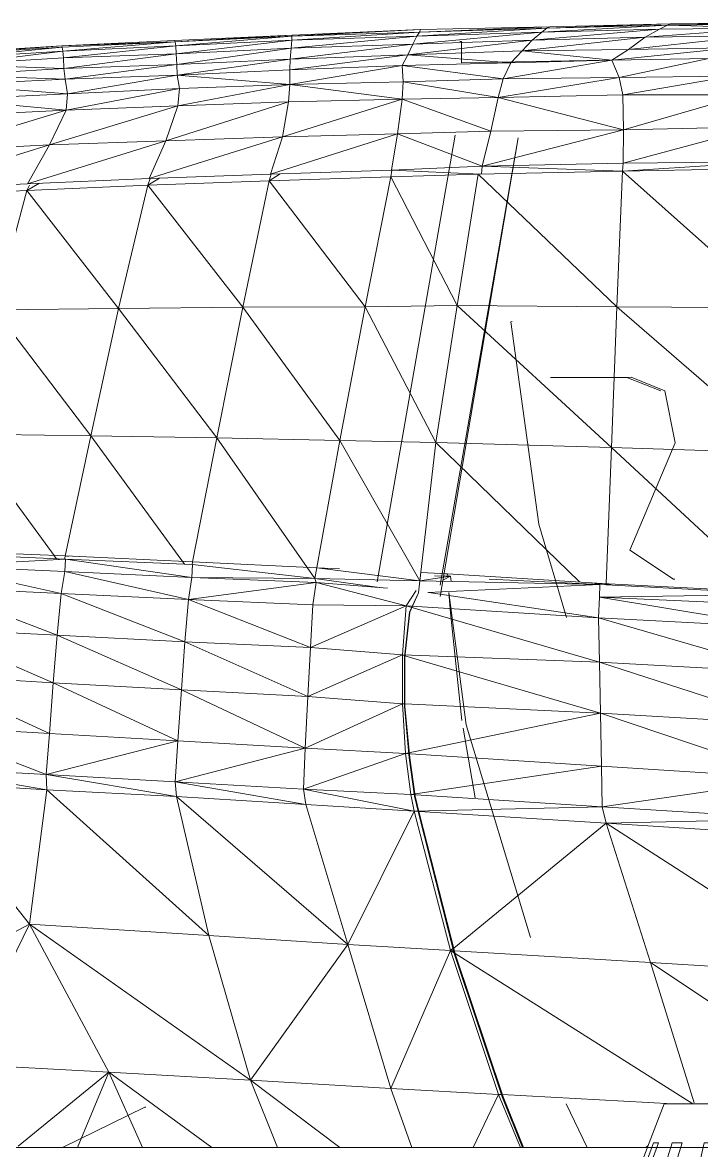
# Model space of a CAD drawing. Header units: inches. Extents: x -4169 to 1833, y -300 to 585.
# Drawn here: x -2032.11 to -2012.65, y -0.09 to 32.22 of the extents above; entities that cross this region are included whole.
import ezdxf

# ---------------------------------------------------------------- set-up
doc = ezdxf.new("R2010")
doc.units = ezdxf.units.IN
doc.header["$MEASUREMENT"] = 0
doc.linetypes.add('Aligning Line 1_8_', pattern=[0.25, 0.125, -0.125])
doc.linetypes.add('Grid Line 1_2_', pattern=[0.875, 0.5, -0.125, 0.125, -0.125])
for name, color, linetype, lineweight in [('0-1', 7, 'Continuous', 5), ('0-4', 7, 'Continuous', 9), ('A-FLOR-LEVL-1', 51, 'Grid Line 1_2_', 9), ('A-GENM', 5, 'Continuous', 9), ('C-TOPO', 7, 'Continuous', 9), ('G-ANNO-SYMB', 111, 'Aligning Line 1_8_', 9), ('G-ANNO-SYMB-2', 147, 'Aligning Line 1_8_', 9), ('M-EQPM', 50, 'Continuous', 9)]:
    doc.layers.add(name, color=color, linetype=linetype, lineweight=lineweight)

# ---------------------------------------------------------------- blocks, each defined once
blk = doc.blocks.new('CTR - 2nd Phase_rvt-1-BUILDING SECTION - NORTH_SOUTH THRU PARKING RAMP - LOOKING WEST')
at = {"layer": 'A-FLOR-LEVL-1'}
blk.add_line((-4168.714, 0), (-1814.206, 0), dxfattribs=at)
blk = doc.blocks.new('Land_Rover_Evoque_-_SUV_Car_Vehicle_Automobile_13067 - Land Rover EVOQUE_dwg-1230547-BUILDING SECTION - NORTH_SOUTH THRU PARKING RAMP - LOOKING WEST')
at = {"layer": 'A-GENM'}
for p, q in [((-2020.707, 32.021), (-2024.39, 31.827)), ((-2020.707, 32.021), (-2024.385, 31.864)), ((-2017.083, 32.063), (-2020.812, 31.831)), ((-2017.083, 32.063), (-2020.732, 31.945)), ((-2020.707, 32.021), (-2020.732, 31.945)), ((-2017.001, 32.101), (-2020.707, 32.021)), ((-2017.001, 32.101), (-2020.691, 31.947)), ((-2013.851, 32.029), (-2017.502, 31.72)), ((-2013.627, 32.143), (-2017.231, 31.949)), ((-2017.083, 32.063), (-2017.231, 31.949)), ((-2013.851, 32.029), (-2017.231, 31.949)), ((-2013.545, 32.181), (-2017.083, 32.063)), ((-2013.627, 32.143), (-2017.083, 32.063)), ((-2017.001, 32.101), (-2017.083, 32.063)), ((-2013.545, 32.181), (-2017.001, 32.101)), ((-2010.617, 32.069), (-2014.267, 31.799)), ((-2013.851, 32.029), (-2014.267, 31.799)), ((-2013.627, 32.143), (-2013.851, 32.029)), ((-2010.617, 32.069), (-2013.851, 32.029)), ((-2010.335, 32.184), (-2013.627, 32.143)), ((-2013.545, 32.181), (-2013.627, 32.143)), ((-2013.627, 32.143), (-2010.617, 32.069)), ((-2010.234, 32.221), (-2013.545, 32.181)), ((-2013.545, 32.181), (-2010.335, 32.184)), ((-2027.754, 31.708), (-2030.989, 31.552)), ((-2030.989, 31.552), (-2027.74, 31.671)), ((-2027.74, 31.671), (-2030.975, 31.514)), ((-2027.74, 31.671), (-2030.959, 31.4)), ((-2024.385, 31.864), (-2027.754, 31.708)), ((-2027.754, 31.708), (-2027.74, 31.671)), ((-2024.385, 31.864), (-2027.74, 31.671)), ((-2024.39, 31.827), (-2027.74, 31.671)), ((-2027.724, 31.556), (-2027.74, 31.671)), ((-2024.39, 31.827), (-2027.724, 31.556)), ((-2024.393, 31.713), (-2027.724, 31.556)), ((-2024.393, 31.713), (-2027.707, 31.327)), ((-2020.812, 31.831), (-2024.414, 31.483)), ((-2024.393, 31.713), (-2024.414, 31.483)), ((-2020.732, 31.945), (-2024.393, 31.713)), ((-2020.812, 31.831), (-2024.393, 31.713)), ((-2024.393, 31.713), (-2024.39, 31.827)), ((-2020.732, 31.945), (-2024.39, 31.827)), ((-2024.385, 31.864), (-2024.39, 31.827)), ((-2017.502, 31.72), (-2021.069, 31.295)), ((-2017.231, 31.949), (-2020.929, 31.601)), ((-2020.812, 31.831), (-2020.929, 31.601)), ((-2017.502, 31.72), (-2020.929, 31.601)), ((-2017.231, 31.949), (-2020.812, 31.831)), ((-2020.732, 31.945), (-2020.812, 31.831)), ((-2019.573, 31.675), (-2019.53, 31.677)), ((-2019.53, 31.677), (-2019.531, 31.063)), ((-2014.267, 31.799), (-2017.795, 31.413)), ((-2017.502, 31.72), (-2017.795, 31.413)), ((-2017.231, 31.949), (-2017.502, 31.72)), ((-2014.267, 31.799), (-2017.502, 31.72)), ((-2011.177, 31.84), (-2014.744, 31.454)), ((-2014.267, 31.799), (-2014.744, 31.454)), ((-2014.267, 31.799), (-2011.177, 31.84)), ((-2030.989, 31.552), (-2034.204, 31.357)), ((-2030.989, 31.552), (-2034.19, 31.32)), ((-2034.19, 31.32), (-2030.975, 31.514)), ((-2034.174, 31.206), (-2030.975, 31.514)), ((-2030.959, 31.4), (-2034.174, 31.206)), ((-2030.959, 31.4), (-2034.156, 31.015)), ((-2030.989, 31.552), (-2030.975, 31.514)), ((-2030.959, 31.4), (-2030.975, 31.514)), ((-2027.724, 31.556), (-2030.959, 31.4)), ((-2030.942, 31.209), (-2030.959, 31.4)), ((-2027.724, 31.556), (-2030.942, 31.209)), ((-2027.724, 31.556), (-2027.707, 31.327)), ((-2024.414, 31.483), (-2027.707, 31.327)), ((-2024.414, 31.483), (-2027.693, 31.021)), ((-2020.929, 31.601), (-2024.438, 31.177)), ((-2024.414, 31.483), (-2024.438, 31.177)), ((-2020.929, 31.601), (-2024.414, 31.483)), ((-2020.929, 31.601), (-2021.069, 31.295)), ((-2021.069, 31.295), (-2017.795, 31.413)), ((-2017.795, 31.413), (-2018.111, 31.068)), ((-2014.744, 31.454), (-2017.795, 31.413)), ((-2017.795, 31.413), (-2015.223, 31.147)), ((-2011.798, 31.495), (-2015.223, 31.147)), ((-2014.744, 31.454), (-2015.223, 31.147)), ((-2011.798, 31.495), (-2014.744, 31.454)), ((-2030.942, 31.209), (-2034.156, 31.015)), ((-2027.707, 31.327), (-2030.942, 31.209)), ((-2030.942, 31.209), (-2030.927, 30.903)), ((-2027.707, 31.327), (-2030.927, 30.903)), ((-2027.693, 31.021), (-2030.927, 30.903)), ((-2027.693, 31.021), (-2030.897, 30.596)), ((-2027.707, 31.327), (-2027.693, 31.021)), ((-2024.438, 31.177), (-2027.693, 31.021)), ((-2027.693, 31.021), (-2027.681, 30.714)), ((-2024.438, 31.177), (-2027.681, 30.714)), ((-2021.069, 31.295), (-2024.447, 30.871)), ((-2024.438, 31.177), (-2024.447, 30.871)), ((-2024.438, 31.177), (-2021.069, 31.295)), ((-2021.069, 31.295), (-2021.231, 30.989)), ((-2018.111, 31.068), (-2021.231, 30.989)), ((-2021.231, 30.989), (-2018.111, 31.068)), ((-2021.069, 31.295), (-2018.111, 31.068)), ((-2019.531, 31.063), (-2015.42, 31.143)), ((-2015.223, 31.147), (-2018.332, 30.607)), ((-2018.111, 31.068), (-2018.332, 30.607)), ((-2015.223, 31.147), (-2018.111, 31.068)), ((-2018.111, 31.068), (-2015.223, 31.147)), ((-2012.441, 31.187), (-2015.223, 31.147)), ((-2015.223, 31.147), (-2012.441, 31.187)), ((-2015.223, 31.147), (-2015.011, 30.648)), ((-2012.441, 31.187), (-2015.011, 30.648)), ((-2034.156, 31.015), (-2030.927, 30.903)), ((-2030.927, 30.903), (-2034.143, 30.709)), ((-2034.143, 30.709), (-2030.897, 30.596)), ((-2030.927, 30.903), (-2030.897, 30.596)), ((-2030.897, 30.596), (-2027.681, 30.714)), ((-2030.897, 30.596), (-2027.681, 30.714)), ((-2027.681, 30.714), (-2030.829, 30.175)), ((-2024.447, 30.871), (-2027.681, 30.714)), ((-2027.681, 30.714), (-2024.447, 30.871)), ((-2027.681, 30.714), (-2024.455, 30.449)), ((-2027.681, 30.714), (-2027.613, 30.331)), ((-2021.231, 30.989), (-2024.455, 30.449)), ((-2024.447, 30.871), (-2024.455, 30.449)), ((-2021.231, 30.989), (-2024.447, 30.871)), ((-2024.447, 30.871), (-2021.231, 30.989)), ((-2021.231, 30.989), (-2018.332, 30.607)), ((-2021.231, 30.989), (-2021.201, 30.528)), ((-2030.897, 30.596), (-2034.131, 30.44)), ((-2034.131, 30.44), (-2030.897, 30.596)), ((-2034.131, 30.44), (-2030.829, 30.175)), ((-2030.897, 30.596), (-2030.829, 30.175)), ((-2027.666, 29.832), (-2024.455, 30.449)), ((-2024.455, 30.449), (-2027.613, 30.331)), ((-2024.489, 29.95), (-2024.455, 30.449)), ((-2021.201, 30.528), (-2024.455, 30.449)), ((-2021.234, 30.029), (-2024.455, 30.449)), ((-2021.234, 30.029), (-2021.201, 30.528)), ((-2018.332, 30.607), (-2021.201, 30.528)), ((-2018.481, 30.07), (-2021.201, 30.528)), ((-2018.481, 30.07), (-2015.011, 30.648)), ((-2018.481, 30.07), (-2018.332, 30.607)), ((-2018.332, 30.607), (-2015.011, 30.648)), ((-2011.766, 30.689), (-2015.011, 30.648)), ((-2014.9, 30.149), (-2015.011, 30.648)), ((-2014.9, 30.149), (-2011.766, 30.689)), ((-2034.102, 30.018), (-2030.829, 30.175)), ((-2030.861, 29.714), (-2027.613, 30.331)), ((-2030.861, 29.714), (-2030.829, 30.175)), ((-2030.829, 30.175), (-2027.613, 30.331)), ((-2027.666, 29.832), (-2027.613, 30.331)), ((-2018.481, 30.07), (-2021.234, 30.029)), ((-2018.689, 29.109), (-2018.481, 30.07)), ((-2014.9, 30.149), (-2018.481, 30.07)), ((-2014.888, 29.151), (-2018.481, 30.07)), ((-2011.396, 30.152), (-2014.9, 30.149)), ((-2014.888, 29.151), (-2014.9, 30.149)), ((-2014.888, 29.151), (-2011.396, 30.152)), ((-2034.102, 30.018), (-2030.861, 29.714)), ((-2031.339, 28.715), (-2027.666, 29.832)), ((-2030.861, 29.714), (-2027.666, 29.832)), ((-2028.008, 28.833), (-2024.489, 29.95)), ((-2028.008, 28.833), (-2027.666, 29.832)), ((-2024.489, 29.95), (-2027.666, 29.832)), ((-2024.657, 28.951), (-2021.234, 30.029)), ((-2024.657, 28.951), (-2024.489, 29.95)), ((-2021.234, 30.029), (-2024.489, 29.95)), ((-2021.366, 29.03), (-2021.234, 30.029)), ((-2018.689, 29.109), (-2021.234, 30.029)), ((-2030.861, 29.714), (-2034.67, 28.559)), ((-2034.135, 29.558), (-2030.861, 29.714)), ((-2030.861, 29.714), (-2031.339, 28.715)), ((-2021.366, 29.03), (-2018.689, 29.109)), ((-2018.936, 28.11), (-2014.888, 29.151)), ((-2018.936, 28.11), (-2018.689, 29.109)), ((-2018.689, 29.109), (-2014.888, 29.151)), ((-2014.893, 28.19), (-2011.036, 29.23)), ((-2014.888, 29.151), (-2014.893, 28.19)), ((-2014.888, 29.151), (-2011.036, 29.23)), ((-2031.972, 27.601), (-2028.008, 28.833)), ((-2031.339, 28.715), (-2028.008, 28.833)), ((-2028.487, 27.757), (-2024.657, 28.951)), ((-2028.008, 28.833), (-2028.487, 27.757)), ((-2028.008, 28.833), (-2024.657, 28.951)), ((-2025.001, 27.875), (-2021.366, 29.03)), ((-2024.657, 28.951), (-2025.001, 27.875)), ((-2024.657, 28.951), (-2021.366, 29.03)), ((-2019.716, 28.992), (-2021.948, 16.199)), ((-2021.366, 29.03), (-2021.536, 27.993)), ((-2021.366, 29.03), (-2018.936, 28.11)), ((-2017.906, 28.917), (-2020.143, 15.778)), ((-2017.906, 28.917), (-2020.139, 16.105)), ((-2035.494, 27.444), (-2031.339, 28.715)), ((-2034.67, 28.559), (-2031.339, 28.715)), ((-2031.339, 28.715), (-2031.972, 27.601)), ((-2021.536, 27.993), (-2018.936, 28.11)), ((-2018.936, 28.11), (-2018.956, 27.88)), ((-2018.936, 28.11), (-2014.893, 28.19)), ((-2018.936, 28.11), (-2014.913, 27.96)), ((-2010.783, 28.232), (-2014.913, 27.96)), ((-2014.893, 28.19), (-2014.913, 27.96)), ((-2014.893, 28.19), (-2010.783, 28.232)), ((-2028.487, 27.757), (-2025.001, 27.875)), ((-2025.041, 27.683), (-2021.555, 27.801)), ((-2025.04, 27.683), (-2024.729, 27.884)), ((-2024.991, 27.878), (-2025.04, 27.683)), ((-2025.001, 27.875), (-2021.536, 27.993)), ((-2022.296, 24.074), (-2021.555, 27.801)), ((-2022.296, 24.074), (-2021.555, 27.801)), ((-2021.529, 27.993), (-2021.555, 27.801)), ((-2021.555, 27.801), (-2019.052, 27.88)), ((-2019.657, 24.114), (-2021.555, 27.801)), ((-2021.536, 27.993), (-2018.983, 27.881)), ((-2019.052, 27.88), (-2019.657, 24.114)), ((-2019.657, 24.114), (-2019.052, 27.88)), ((-2014.913, 27.96), (-2019.052, 27.88)), ((-2015.075, 24.08), (-2019.052, 27.88)), ((-2015.075, 24.08), (-2014.913, 27.96)), ((-2014.913, 27.96), (-2010.773, 28.04)), ((-2014.913, 27.96), (-2010.773, 28.04)), ((-2010.521, 24.045), (-2014.913, 27.96)), ((-2035.494, 27.444), (-2031.972, 27.601)), ((-2031.991, 27.408), (-2028.525, 27.565)), ((-2031.99, 27.408), (-2031.632, 27.616)), ((-2031.917, 27.565), (-2031.99, 27.408)), ((-2031.972, 27.601), (-2028.487, 27.757)), ((-2029.361, 24.03), (-2028.525, 27.565)), ((-2028.525, 27.565), (-2028.19, 27.767)), ((-2028.456, 27.758), (-2028.525, 27.565)), ((-2028.525, 27.565), (-2025.041, 27.683)), ((-2025.8, 24.071), (-2028.525, 27.565)), ((-2025.8, 24.071), (-2025.041, 27.683)), ((-2022.296, 24.074), (-2025.041, 27.683)), ((-2035.514, 27.252), (-2031.991, 27.408)), ((-2032.905, 23.989), (-2031.991, 27.408)), ((-2029.361, 24.03), (-2031.991, 27.408)), ((-2029.361, 24.03), (-2032.905, 23.989)), ((-2030.16, 20.379), (-2032.905, 23.989)), ((-2029.361, 24.03), (-2030.16, 20.379)), ((-2029.361, 24.03), (-2025.8, 24.071)), ((-2029.361, 24.03), (-2026.54, 20.325)), ((-2026.54, 20.325), (-2025.8, 24.071)), ((-2025.8, 24.071), (-2022.296, 24.074)), ((-2025.8, 24.071), (-2023.017, 20.251)), ((-2023.017, 20.251), (-2022.296, 24.074)), ((-2022.296, 24.074), (-2023.017, 20.251)), ((-2019.657, 24.114), (-2022.296, 24.074)), ((-2020.263, 20.196), (-2022.296, 24.074)), ((-2019.657, 24.114), (-2020.263, 20.196)), ((-2020.263, 20.196), (-2019.657, 24.114)), ((-2015.075, 24.08), (-2019.657, 24.114)), ((-2019.657, 24.114), (-2015.228, 20.046)), ((-2015.075, 24.08), (-2015.228, 20.046)), ((-2015.075, 24.08), (-2010.521, 24.045)), ((-2015.075, 24.08), (-2010.26, 19.897)), ((-2018.081, 23.654), (-2018.12, 23.651)), ((-2018.12, 23.651), (-2017.317, 17.85)), ((-2014.788, 22.051), (-2016.982, 22.049)), ((-2014.67, 22.059), (-2016.864, 22.057)), ((-2013.816, 21.667), (-2014.788, 22.051)), ((-2013.697, 21.676), (-2014.67, 22.059)), ((-2013.407, 20.178), (-2013.697, 21.676)), ((-2030.16, 20.379), (-2033.761, 20.435)), ((-2031.209, 16.955), (-2033.761, 20.435)), ((-2030.16, 20.379), (-2030.891, 16.94)), ((-2030.16, 20.379), (-2026.54, 20.325)), ((-2030.16, 20.379), (-2027.475, 16.704)), ((-2026.54, 20.325), (-2027.24, 16.77)), ((-2026.54, 20.325), (-2023.017, 20.251)), ((-2026.54, 20.325), (-2023.738, 16.294)), ((-2023.017, 20.251), (-2023.738, 16.294)), ((-2023.017, 20.251), (-2023.738, 16.294)), ((-2020.727, 16.231), (-2023.017, 20.251)), ((-2020.263, 20.196), (-2023.017, 20.251)), ((-2020.727, 16.231), (-2020.263, 20.196)), ((-2015.228, 20.046), (-2020.263, 20.196)), ((-2020.263, 20.196), (-2016.151, 16.196)), ((-2015.228, 20.046), (-2015.383, 16.149)), ((-2015.228, 20.046), (-2010.26, 19.897)), ((-2015.228, 20.046), (-2010.78, 15.916)), ((-2014.704, 17.103), (-2013.407, 20.178)), ((-2017.317, 17.85), (-2016.523, 15.18)), ((-2034.58, 16.65), (-2030.883, 16.845)), ((-2034.562, 17.092), (-2030.884, 16.941)), ((-2034.561, 17.015), (-2030.883, 16.845)), ((-2031.138, 16.857), (-2031.204, 16.947)), ((-2030.892, 16.934), (-2030.911, 16.844)), ((-2030.883, 16.845), (-2030.901, 16.499)), ((-2030.884, 16.941), (-2027.244, 16.771)), ((-2030.884, 16.941), (-2030.808, 16.93)), ((-2030.883, 16.845), (-2027.242, 16.694)), ((-2030.883, 16.845), (-2027.261, 16.329)), ((-2013.452, 16.278), (-2014.704, 17.103)), ((-2034.58, 16.65), (-2030.901, 16.499)), ((-2031.011, 15.866), (-2034.58, 16.65)), ((-2034.58, 16.65), (-2030.901, 16.499)), ((-2031.011, 15.866), (-2030.901, 16.499)), ((-2030.901, 16.499), (-2027.261, 16.329)), ((-2027.353, 15.696), (-2030.901, 16.499)), ((-2030.901, 16.499), (-2027.261, 16.329)), ((-2027.261, 16.329), (-2027.242, 16.694)), ((-2027.241, 16.766), (-2027.255, 16.695)), ((-2027.244, 16.771), (-2023.682, 16.602)), ((-2023.738, 16.294), (-2027.242, 16.694)), ((-2020.727, 16.231), (-2023.682, 16.602)), ((-2023.365, 16.577), (-2023.682, 16.602)), ((-2023.682, 16.602), (-2023.029, 16.571)), ((-2027.353, 15.696), (-2027.261, 16.329)), ((-2027.353, 15.696), (-2023.699, 16.179)), ((-2027.261, 16.329), (-2023.699, 16.179)), ((-2027.261, 16.329), (-2023.699, 16.179)), ((-2023.738, 16.294), (-2027.261, 16.329)), ((-2023.79, 15.545), (-2023.699, 16.179)), ((-2021.812, 16.029), (-2023.738, 16.294)), ((-2020.727, 16.231), (-2023.738, 16.294)), ((-2023.738, 16.294), (-2023.699, 16.179)), ((-2021.655, 16.016), (-2023.699, 16.179)), ((-2021.115, 15.509), (-2023.699, 16.179)), ((-2020.766, 15.885), (-2020.727, 16.231)), ((-2020.764, 15.885), (-2020.727, 16.231)), ((-2020.764, 15.885), (-2020.727, 16.231)), ((-2020.727, 16.231), (-2019.841, 16.366)), ((-2020.727, 16.231), (-2015.564, 16.128)), ((-2020.691, 16.463), (-2019.927, 16.432)), ((-2019.841, 16.366), (-2020.303, 16.369)), ((-2020.042, 16.261), (-2019.841, 16.366)), ((-2019.993, 16.428), (-2019.927, 16.432)), ((-2019.927, 16.432), (-2019.919, 16.37)), ((-2019.927, 16.432), (-2015.499, 16.155)), ((-2019.825, 16.213), (-2019.841, 16.366)), ((-2018.733, 16.278), (-2015.564, 16.128)), ((-2015.713, 16.142), (-2015.499, 16.155)), ((-2010.223, 15.887), (-2015.499, 16.155)), ((-2015.251, 16.117), (-2015.499, 16.155)), ((-2013.452, 16.278), (-2013.418, 16.28)), ((-2034.69, 16.036), (-2031.123, 14.675)), ((-2034.69, 16.036), (-2031.011, 15.866)), ((-2031.123, 14.675), (-2031.011, 15.866)), ((-2031.011, 15.866), (-2027.464, 14.486)), ((-2031.011, 15.866), (-2027.353, 15.696)), ((-2021.115, 15.509), (-2020.831, 15.951)), ((-2021.016, 15.328), (-2020.766, 15.885)), ((-2021.008, 15.327), (-2020.764, 15.885)), ((-2020.492, 15.897), (-2015.564, 16.128)), ((-2020.464, 15.896), (-2015.606, 15.167)), ((-2019.849, 15.317), (-2019.895, 15.893)), ((-2019.895, 15.893), (-2019.396, 12.104)), ((-2015.564, 16.128), (-2015.573, 15.763)), ((-2010.288, 15.844), (-2015.573, 15.763)), ((-2010.288, 15.844), (-2015.564, 16.128)), ((-2027.464, 14.486), (-2027.353, 15.696)), ((-2027.353, 15.696), (-2023.863, 14.316)), ((-2027.353, 15.696), (-2023.79, 15.545)), ((-2023.863, 14.316), (-2023.79, 15.545)), ((-2021.115, 15.509), (-2023.863, 14.316)), ((-2021.115, 15.509), (-2023.79, 15.545)), ((-2021.115, 15.509), (-2021.225, 14.107)), ((-2021.115, 15.509), (-2015.573, 13.9)), ((-2021.115, 15.509), (-2015.606, 15.167)), ((-2015.606, 15.167), (-2015.573, 15.763)), ((-2010.288, 15.517), (-2015.573, 15.763)), ((-2010.253, 14.884), (-2015.573, 15.763)), ((-2010.288, 15.517), (-2015.573, 15.763)), ((-2021.168, 14.041), (-2021.016, 15.328)), ((-2021.155, 14.039), (-2021.008, 15.327)), ((-2019.516, 12.224), (-2019.849, 15.317)), ((-2034.82, 14.864), (-2031.123, 14.675)), ((-2034.82, 14.864), (-2031.234, 13.311)), ((-2010.253, 14.884), (-2015.606, 15.167)), ((-2010.161, 13.597), (-2015.606, 15.167)), ((-2015.573, 13.9), (-2015.606, 15.167)), ((-2031.123, 14.675), (-2031.234, 13.311)), ((-2031.123, 14.675), (-2027.464, 14.486)), ((-2031.123, 14.675), (-2027.556, 13.103)), ((-2027.464, 14.486), (-2027.556, 13.103)), ((-2027.464, 14.486), (-2023.863, 14.316)), ((-2027.464, 14.486), (-2023.936, 12.914)), ((-2023.863, 14.316), (-2023.936, 12.914)), ((-2021.225, 14.107), (-2023.863, 14.316)), ((-2021.225, 14.107), (-2023.936, 12.914)), ((-2021.221, 12.704), (-2021.225, 14.107)), ((-2021.225, 14.107), (-2015.573, 13.9)), ((-2021.225, 14.107), (-2021.151, 14.085)), ((-2021.167, 12.638), (-2021.168, 14.041)), ((-2021.155, 14.039), (-2021.16, 13.949)), ((-2021.155, 14.039), (-2021.149, 14.093)), ((-2021.155, 14.039), (-2021.149, 14.093)), ((-2021.151, 12.636), (-2021.155, 14.039)), ((-2021.15, 14.085), (-2015.549, 12.44)), ((-2010.161, 13.597), (-2015.573, 13.9)), ((-2010.071, 12.118), (-2015.573, 13.9)), ((-2015.573, 13.9), (-2015.549, 12.44)), ((-2031.234, 13.311), (-2034.932, 13.52)), ((-2031.346, 11.851), (-2034.932, 13.52)), ((-2031.234, 13.311), (-2031.346, 11.851)), ((-2027.556, 13.103), (-2031.234, 13.311)), ((-2027.667, 11.643), (-2031.234, 13.311)), ((-2027.556, 13.103), (-2027.667, 11.643)), ((-2023.936, 12.914), (-2027.556, 13.103)), ((-2024.009, 11.435), (-2027.556, 13.103)), ((-2023.936, 12.914), (-2024.009, 11.435)), ((-2021.221, 12.704), (-2024.009, 11.435)), ((-2021.221, 12.704), (-2023.936, 12.914)), ((-2021.14, 11.283), (-2021.221, 12.704)), ((-2021.221, 12.704), (-2021.164, 12.702)), ((-2021.031, 11.16), (-2021.167, 12.638)), ((-2021.151, 12.701), (-2015.549, 12.44)), ((-2021.011, 11.157), (-2021.151, 12.636)), ((-2021.151, 12.636), (-2021.141, 12.519)), ((-2021.14, 11.283), (-2015.549, 12.44)), ((-2010.071, 12.118), (-2015.549, 12.44)), ((-2015.549, 12.44), (-2015.517, 10.923)), ((-2015.549, 12.44), (-2009.972, 10.562)), ((-2031.346, 11.851), (-2035.062, 12.079)), ((-2035.062, 12.079), (-2031.44, 10.68)), ((-2019.479, 12.008), (-2019.14, 10.017)), ((-2019.396, 12.104), (-2017.547, 6.013)), ((-2031.346, 11.851), (-2031.44, 10.68)), ((-2027.667, 11.643), (-2031.44, 10.68)), ((-2027.667, 11.643), (-2031.346, 11.851)), ((-2027.667, 11.643), (-2027.743, 10.471)), ((-2024.009, 11.435), (-2027.667, 11.643)), ((-2024.009, 11.435), (-2027.743, 10.471)), ((-2024.009, 11.435), (-2024.064, 10.263)), ((-2021.14, 11.283), (-2024.009, 11.435)), ((-2021.14, 11.283), (-2024.064, 10.263)), ((-2020.984, 10.112), (-2021.14, 11.283)), ((-2021.14, 11.283), (-2015.517, 10.923)), ((-2020.876, 10.065), (-2021.031, 11.16)), ((-2020.854, 10.062), (-2021.011, 11.157)), ((-2031.421, 10.238), (-2035.138, 10.888)), ((-2035.138, 10.888), (-2031.44, 10.68)), ((-2031.421, 10.238), (-2031.44, 10.68)), ((-2027.705, 10.049), (-2031.44, 10.68)), ((-2031.44, 10.68), (-2027.743, 10.471)), ((-2020.984, 10.112), (-2015.517, 10.923)), ((-2015.517, 10.923), (-2009.972, 10.562)), ((-2015.517, 10.923), (-2015.495, 9.751)), ((-2031.917, 6.396), (-2035.138, 10.465)), ((-2035.138, 10.465), (-2031.421, 10.238)), ((-2027.705, 10.049), (-2027.743, 10.471)), ((-2023.989, 9.821), (-2027.743, 10.471)), ((-2027.743, 10.471), (-2024.064, 10.263)), ((-2009.972, 10.562), (-2015.495, 9.751)), ((-2031.917, 6.396), (-2031.421, 10.238)), ((-2026.775, 6.073), (-2031.421, 10.238)), ((-2031.421, 10.238), (-2027.705, 10.049)), ((-2026.775, 6.073), (-2027.705, 10.049)), ((-2022.788, 5.807), (-2027.705, 10.049)), ((-2027.705, 10.049), (-2023.989, 9.821)), ((-2020.89, 9.632), (-2024.064, 10.263)), ((-2020.984, 10.112), (-2024.064, 10.263)), ((-2023.989, 9.821), (-2024.064, 10.263)), ((-2020.89, 9.632), (-2020.984, 10.112)), ((-2020.984, 10.112), (-2015.495, 9.751)), ((-2020.759, 9.585), (-2020.876, 10.065)), ((-2020.739, 9.582), (-2020.854, 10.062)), ((-2020.89, 9.632), (-2023.989, 9.821)), ((-2022.788, 5.807), (-2023.989, 9.821)), ((-2020.89, 9.632), (-2015.495, 9.751)), ((-2009.902, 9.41), (-2015.495, 9.751)), ((-2015.382, 9.29), (-2015.495, 9.751)), ((-2020.89, 9.632), (-2022.788, 5.807)), ((-2020.89, 9.632), (-2019.843, 5.637)), ((-2020.89, 9.632), (-2015.382, 9.29)), ((-2019.736, 5.551), (-2020.759, 9.585)), ((-2019.712, 5.548), (-2020.739, 9.582)), ((-2009.902, 9.41), (-2015.382, 9.29)), ((-2019.753, 5.711), (-2015.382, 9.29)), ((-2009.807, 8.929), (-2015.382, 9.29)), ((-2015.382, 9.29), (-2008.665, 4.954)), ((-2015.382, 9.29), (-2014.115, 5.296)), ((-2031.917, 6.396), (-2035.746, 4.376)), ((-2031.917, 6.396), (-2033.877, 2.389)), ((-2029.641, 2.152), (-2031.917, 6.396)), ((-2025.578, 1.925), (-2031.917, 6.396)), ((-2031.917, 6.396), (-2026.775, 6.073)), ((-2025.578, 1.925), (-2026.775, 6.073)), ((-2026.775, 6.073), (-2022.788, 5.807)), ((-2025.578, 1.925), (-2022.788, 5.807)), ((-2019.843, 5.637), (-2022.788, 5.807)), ((-2022.788, 5.807), (-2021.553, 1.688)), ((-2019.843, 5.637), (-2021.553, 1.688)), ((-2019.843, 5.637), (-2019.764, 5.702)), ((-2019.843, 5.637), (-2018.472, 1.518)), ((-2019.843, 5.637), (-2019.74, 5.631)), ((-2019.843, 5.637), (-2019.715, 5.556)), ((-2018.365, 1.451), (-2019.736, 5.551)), ((-2019.733, 5.631), (-2014.115, 5.296)), ((-2019.714, 5.555), (-2012.896, 1.25)), ((-2018.339, 1.447), (-2019.712, 5.548)), ((-2008.665, 4.954), (-2014.115, 5.296)), ((-2014.115, 5.296), (-2012.86, 1.278)), ((-2014.115, 5.296), (-2008.029, 1.25)), ((-2029.641, 2.152), (-2033.877, 2.389)), ((-2029.641, 2.152), (-2032.239, 0.037)), ((-2030.537, 0), (-2029.641, 2.152)), ((-2028.68, 0), (-2029.641, 2.152)), ((-2026.689, 0), (-2029.641, 2.152)), ((-2029.641, 2.152), (-2025.578, 1.925)), ((-2023.022, 0), (-2025.578, 1.925)), ((-2024.808, 0), (-2025.578, 1.925)), ((-2025.578, 1.925), (-2021.553, 1.688)), ((-2018.472, 1.518), (-2021.553, 1.688)), ((-2020.955, 0), (-2021.553, 1.688)), ((-2018.472, 1.518), (-2019.193, 0)), ((-2018.472, 1.518), (-2017.837, 0)), ((-2018.472, 1.518), (-2018.362, 1.512)), ((-2017.784, 0), (-2018.365, 1.451)), ((-2018.339, 1.447), (-2018.362, 1.512)), ((-2018.361, 1.512), (-2013.483, 1.249)), ((-2017.756, 0), (-2018.339, 1.447)), ((-2030.971, 0), (-2028.611, 1.153)), ((-2028.583, 1.155), (-2028.611, 1.153)), ((-2016.531, 1.251), (-2015.931, 0)), ((-2014.242, 0), (-2014.176, 0.058))]:
    blk.add_line(p, q, dxfattribs=at)
blk = doc.blocks.new('Land_Rover_Evoque_-_SUV_Car_Vehicle_Automobile_13067 - Land_Rover_Evoque_-_SUV_Car_Vehicle_Automobile_13067-1230553-BUILDING SECTION - NORTH_SOUTH THRU PARKING RAMP - LOOKING WEST')
blk.add_blockref('Land_Rover_Evoque_-_SUV_Car_Vehicle_Automobile_13067 - Land Rover EVOQUE_dwg-1230547-BUILDING SECTION - NORTH_SOUTH THRU PARKING RAMP - LOOKING WEST', (0, 0))
blk = doc.blocks.new('CTR  - Topography_rvt-1-BUILDING SECTION - NORTH_SOUTH THRU PARKING RAMP - LOOKING WEST')
at = {"layer": 'A-FLOR-LEVL-1'}
blk.add_line((-4168.714, 0), (-1814.206, 0), dxfattribs=at)
at = {"layer": 'C-TOPO'}
blk.add_line((-2052.879, 0), (-2014.198, 0), dxfattribs=at)
blk.add_line((-2052.879, 0), (-2014.198, 0), dxfattribs=at)
blk.add_line((-2052.879, 0), (-2014.198, 0), dxfattribs=at)
at = {"layer": 'G-ANNO-SYMB-2'}
blk.add_line((-1910.948, 0), (-4072.052, 0), dxfattribs=at)
at = {"layer": '0-4'}
blk.add_blockref('Land_Rover_Evoque_-_SUV_Car_Vehicle_Automobile_13067 - Land_Rover_Evoque_-_SUV_Car_Vehicle_Automobile_13067-1230553-BUILDING SECTION - NORTH_SOUTH THRU PARKING RAMP - LOOKING WEST', (0, 0), dxfattribs=at)
blk = doc.blocks.new('CTR - 1st Phase - Common Walls_rvt-1-BUILDING SECTION - NORTH_SOUTH THRU PARKING RAMP - LOOKING WEST')
at = {"layer": 'A-FLOR-LEVL-1'}
blk.add_line((-4168.714, 0), (-1814.206, 0), dxfattribs=at)
at = {"layer": 'G-ANNO-SYMB-2'}
blk.add_line((-1910.948, 0), (-4072.052, 0), dxfattribs=at)
blk = doc.blocks.new('22142613 - Roof Drains - Type A - 15_ Strainer - 8_ Drain-2082947-BUILDING SECTION - NORTH_SOUTH THRU PARKING RAMP - LOOKING WEST')
at = {"layer": 'M-EQPM'}
for p, q in [((-2013.724, 1.25), (-2014.149, 0.132)), ((-2013.724, 1.25), (-2005.724, 1.25)), ((-2005.298, 0.132), (-2005.724, 1.25)), ((-2014.149, 0.132), (-2014.149, 0.132)), ((-2014.029, 0.132), (-2013.885, 0.132)), ((-2013.493, 0.132), (-2013.207, 0.132)), ((-2012.573, 0.132), (-2012.172, 0.132)), ((-2011.358, 0.132), (-2010.884, 0.132)), ((-2009.974, 0.132), (-2009.474, 0.132)), ((-2008.563, 0.132), (-2008.089, 0.132)), ((-2007.275, 0.132), (-2006.875, 0.132)), ((-2006.241, 0.132), (-2005.955, 0.132)), ((-2005.562, 0.132), (-2005.419, 0.132)), ((-2005.299, 0.132), (-2005.298, 0.132)), ((-2017.224, -4), (-2017.224, -4.144)), ((-2017.224, -4), (-2002.224, -4)), ((-2002.224, -4.144), (-2002.224, -4))]:
    blk.add_line(p, q, dxfattribs=at)
at = {"layer": 'M-EQPM', "flags": 128}
for points in [[(-2014.147, 0.132), (-2014.935, -1.934), (-2015.722, -4)], [(-2015.529, -4), (-2014.779, -1.934), (-2014.029, 0.132)], [(-2013.885, 0.132), (-2014.634, -1.934), (-2015.383, -4)], [(-2014.769, -4), (-2014.131, -1.934), (-2013.493, 0.132)], [(-2013.207, 0.132), (-2013.844, -1.934), (-2014.481, -4)], [(-2013.5, -4), (-2013.036, -1.934), (-2012.573, 0.132)], [(-2012.172, 0.132), (-2012.635, -1.934), (-2013.098, -4)], [(-2011.846, -4), (-2011.602, -1.934), (-2011.358, 0.132)], [(-2010.884, 0.132), (-2011.128, -1.934), (-2011.371, -4)], [(-2009.974, -4), (-2009.974, -1.934), (-2009.974, 0.132)], [(-2009.474, 0.132), (-2009.474, -1.934), (-2009.474, -4)], [(-2008.077, -4), (-2008.32, -1.934), (-2008.563, 0.132)], [(-2008.089, 0.132), (-2007.845, -1.934), (-2007.602, -4)], [(-2006.349, -4), (-2006.812, -1.934), (-2007.275, 0.132)], [(-2006.875, 0.132), (-2006.411, -1.934), (-2005.948, -4)], [(-2004.966, -4), (-2005.604, -1.934), (-2006.241, 0.132)], [(-2005.955, 0.132), (-2005.317, -1.934), (-2004.679, -4)], [(-2004.064, -4), (-2004.813, -1.934), (-2005.562, 0.132)], [(-2005.419, 0.132), (-2004.668, -1.934), (-2003.918, -4)], [(-2003.725, -4), (-2004.513, -1.934), (-2005.3, 0.132)]]:
    blk.add_lwpolyline(points, dxfattribs=at)

msp = doc.modelspace()

# ---------------------------------------------------------------- linework, layer by layer
at = {"layer": 'A-FLOR-LEVL-1'}
msp.add_line((-4167.9645, 0), (-1814.099, 0), dxfattribs=at)
at = {"layer": 'G-ANNO-SYMB'}
msp.add_line((-1910.9479, 0), (-4072.0519, 0), dxfattribs=at)

# ---------------------------------------------------------------- block references
at = {"layer": '0-1'}
for name in ['CTR - 2nd Phase_rvt-1-BUILDING SECTION - NORTH_SOUTH THRU PARKING RAMP - LOOKING WEST', 'CTR - 1st Phase - Common Walls_rvt-1-BUILDING SECTION - NORTH_SOUTH THRU PARKING RAMP - LOOKING WEST', 'CTR  - Topography_rvt-1-BUILDING SECTION - NORTH_SOUTH THRU PARKING RAMP - LOOKING WEST']:
    msp.add_blockref(name, (0, 0), dxfattribs=at)
at = {"layer": 'M-EQPM'}
msp.add_blockref('22142613 - Roof Drains - Type A - 15_ Strainer - 8_ Drain-2082947-BUILDING SECTION - NORTH_SOUTH THRU PARKING RAMP - LOOKING WEST', (0, 0), dxfattribs=at)

doc.saveas('drawing.dxf')
